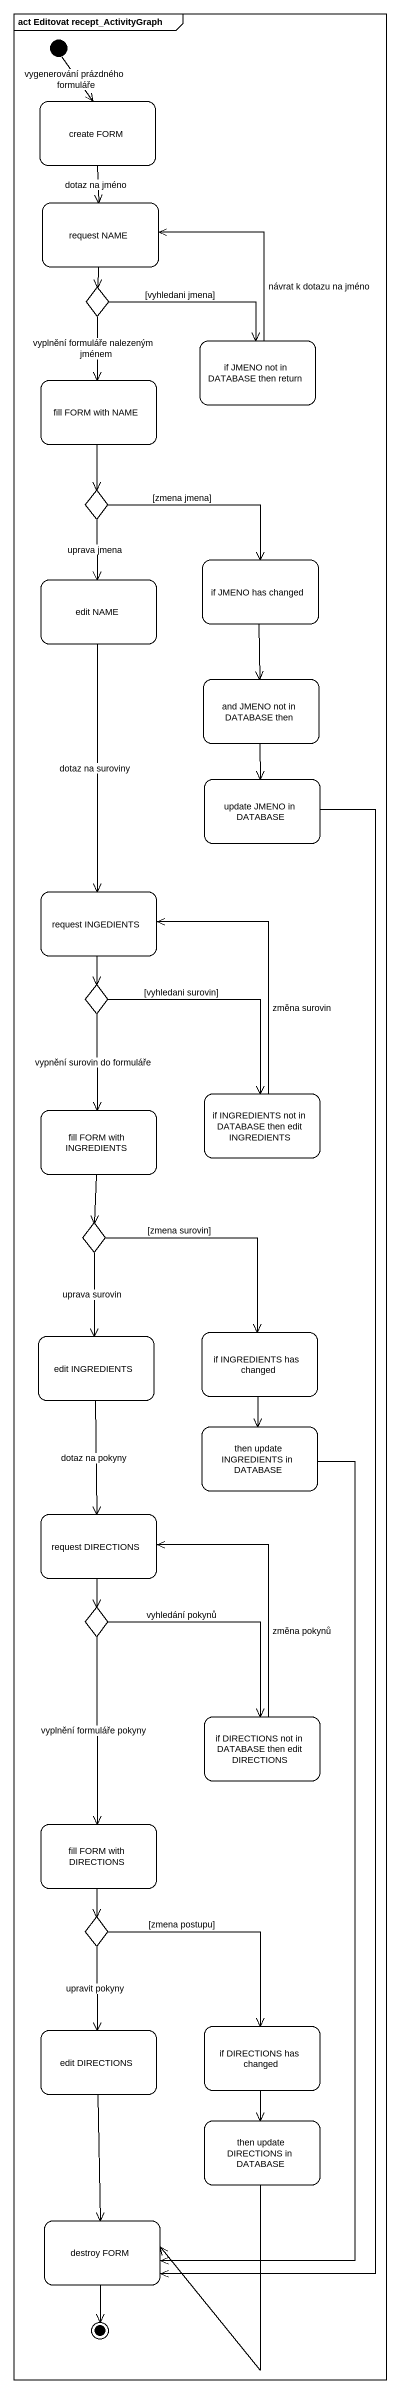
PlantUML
@startuml
mainframe act Editovat recept_ActivityGraph
hide empty description
state "create FORM" as create_FORM
state "request NAME" as request_NAME
state choice1 <<choice>>
state "if JMENO not in DATABASE then return" as if_JMENO_not_in_DATABASE
state "fill FORM with NAME" as fill_FORM_with_NAME
state choice2 <<choice>>
state "edit NAME" as edit_NAME
state "if JMENO has changed" as if_JMENO_has_changed
state "and JMENO not in DATABASE then" as and_JMENO_not_in_DATABASE
state "update JMENO in DATABASE" as update_JMENO_in_DATABASE
state "request INGEDIENTS" as request_INGEDIENTS
state choice3 <<choice>>
state "if INGREDIENTS not in DATABASE then edit INGREDIENTS" as if_INGREDIENTS_not_in
state "fill FORM with INGREDIENTS" as fill_FORM_with_INGREDIENTS
state choice4 <<choice>>
state "edit INGREDIENTS" as edit_INGREDIENTS
state "if INGREDIENTS has changed" as if_INGREDIENTS_has_changed
state "then update INGREDIENTS in DATABASE" as then_update_INGREDIENTS_in
state "request DIRECTIONS" as request_DIRECTIONS
state choice5 <<choice>>
state "if DIRECTIONS not in DATABASE then edit DIRECTIONS" as if_DIRECTIONS_not_in
state "fill FORM with DIRECTIONS" as fill_FORM_with_DIRECTIONS
state choice6 <<choice>>
state "if DIRECTIONS has changed" as if_DIRECTIONS_has_changed
state "edit DIRECTIONS" as edit_DIRECTIONS
state "then update DIRECTIONS in DATABASE" as then_update_DIRECTIONS_in
state "destroy FORM" as destroy_FORM
[*] --> create_FORM : vygenerování prázdného formuláře
create_FORM --> request_NAME : dotaz na jméno
request_NAME --> choice1
choice1 -right-> if_JMENO_not_in_DATABASE : [vyhledani jmena]
choice1 --> fill_FORM_with_NAME : vyplnění formuláře nalezeným jménem
if_JMENO_not_in_DATABASE -up-> request_NAME : návrat k dotazu na jméno
fill_FORM_with_NAME --> choice2
choice2 --> edit_NAME : uprava jmena
choice2 -right-> if_JMENO_has_changed : [zmena jmena]
edit_NAME --> request_INGEDIENTS : dotaz na suroviny
if_JMENO_has_changed --> and_JMENO_not_in_DATABASE
and_JMENO_not_in_DATABASE --> update_JMENO_in_DATABASE
update_JMENO_in_DATABASE --> destroy_FORM
request_INGEDIENTS --> choice3
choice3 --> if_INGREDIENTS_not_in : [vyhledani surovin]
choice3 --> fill_FORM_with_INGREDIENTS : vypnění surovin do formuláře
if_INGREDIENTS_not_in -up-> request_INGEDIENTS : změna surovin
fill_FORM_with_INGREDIENTS --> choice4
choice4 --> edit_INGREDIENTS : uprava surovin
choice4 --> if_INGREDIENTS_has_changed : [zmena surovin]
edit_INGREDIENTS --> request_DIRECTIONS : dotaz na pokyny
if_INGREDIENTS_has_changed --> then_update_INGREDIENTS_in
then_update_INGREDIENTS_in --> destroy_FORM
request_DIRECTIONS --> choice5
choice5 --> if_DIRECTIONS_not_in : vyhledání pokynů
choice5 --> fill_FORM_with_DIRECTIONS : vyplnění formuláře pokyny
if_DIRECTIONS_not_in -up-> request_DIRECTIONS : změna pokynů
fill_FORM_with_DIRECTIONS --> choice6
choice6 --> if_DIRECTIONS_has_changed : [zmena postupu]
choice6 --> edit_DIRECTIONS : upravit pokyny
if_DIRECTIONS_has_changed --> then_update_DIRECTIONS_in
edit_DIRECTIONS --> destroy_FORM
then_update_DIRECTIONS_in --> destroy_FORM
destroy_FORM --> [*]
@enduml
